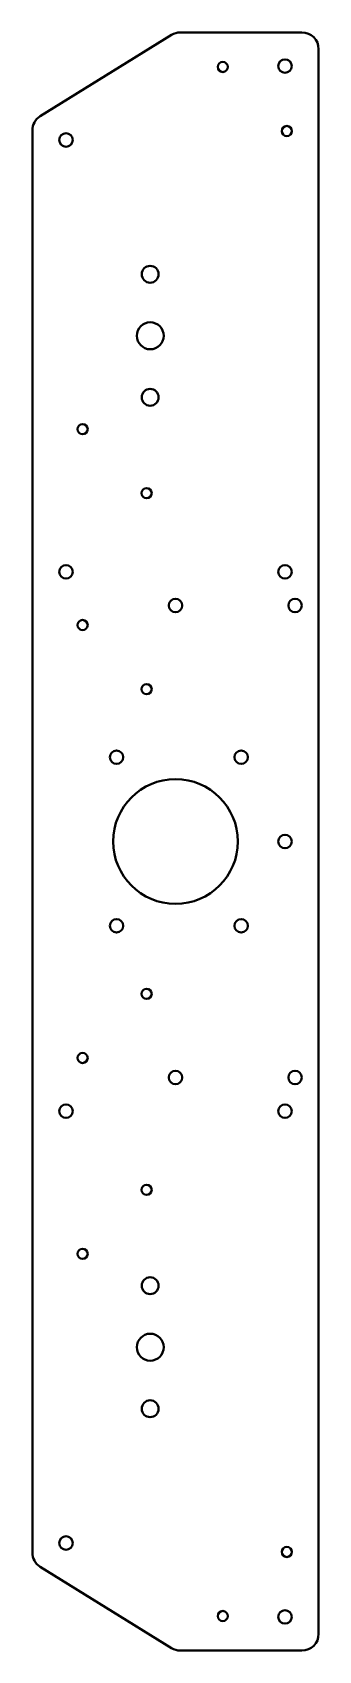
# Model space of a CAD drawing. Header units: millimetres. Extents: x -4.3 to 4.3, y -24 to 24.
import ezdxf

# ---------------------------------------------------------------- set-up
doc = ezdxf.new("R2010")
doc.units = ezdxf.units.MM
doc.layers.add('Visible', color=7, linetype='Continuous', lineweight=40)

msp = doc.modelspace()

# ---------------------------------------------------------------- linework, layer by layer
at = {"layer": 'Visible'}
for p, q in [((3.75, 24), (0.142, 24)), ((-0.121, 23.925), (-4.013, 21.513)), ((4.25, -23.5), (4.25, 23.5)), ((-4.25, -21.088), (-4.25, 21.088)), ((-0.121, -23.925), (-4.013, -21.513)), ((3.75, -24), (0.142, -24))]:
    msp.add_line(p, q, dxfattribs=at)
for centre, radius in [((1.403, 22.974), 0.15), ((3.25, 23), 0.2), ((3.303, 21.074), 0.15), ((-3.25, 20.809), 0.2), ((-0.75, 16.825), 0.25), ((-0.75, 15), 0.4), ((-0.75, 13.175), 0.25), ((-2.757, 12.231), 0.15), ((-0.857, 10.331), 0.15), ((-3.25, 8), 0.2), ((3.25, 8), 0.2), ((0, 7), 0.2), ((3.55, 7), 0.2), ((-2.757, 6.42), 0.15), ((-0.857, 4.52), 0.15), ((-1.75, 2.5), 0.2), ((1.95, 2.5), 0.2), ((0, 0), 1.85), ((3.25, 0), 0.2), ((-1.75, -2.5), 0.2), ((1.95, -2.5), 0.2), ((-0.857, -4.52), 0.15), ((-2.757, -6.42), 0.15), ((0, -7), 0.2), ((3.55, -7), 0.2), ((-3.25, -8), 0.2), ((3.25, -8), 0.2), ((-0.857, -10.331), 0.15), ((-2.757, -12.231), 0.15), ((-0.75, -13.175), 0.25), ((-0.75, -15), 0.4), ((-0.75, -16.825), 0.25), ((-3.25, -20.809), 0.2), ((3.303, -21.074), 0.15), ((1.403, -22.974), 0.15), ((3.25, -23), 0.2)]:
    msp.add_circle(centre, radius, dxfattribs=at)
for centre, start, end in [((0.142, 23.5), 90, 121.7883), ((3.75, 23.5), 0, 90), ((-3.75, 21.088), 121.7883, 180), ((-3.75, -21.088), 180, 238.2117), ((3.75, -23.5), 270, 0), ((0.142, -23.5), 238.2117, 270)]:
    msp.add_arc(centre, 0.5, start, end, dxfattribs=at)

doc.saveas('drawing.dxf')
